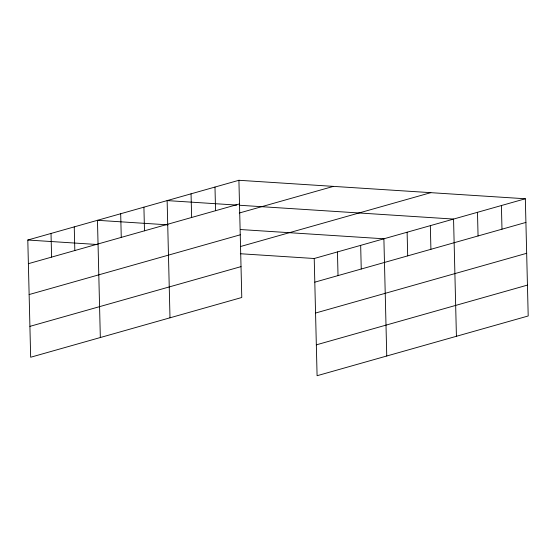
<?xml version="1.0" encoding="UTF-8"?>
<svg xmlns="http://www.w3.org/2000/svg" width="556" height="556" viewBox="0 0 556 556"><rect width="100%" height="100%" fill="white"/><g stroke="black" fill="none" stroke-linecap="round" stroke-linejoin="round"><path stroke-width="0.83" d="M238.913 180.283L241.777 297.495L30.663 357.237L27.8 240.025L238.913 180.283L525.337 198.763L528.2 315.975L317.087 375.717L314.223 258.505L525.337 198.763M28.377 263.683L239.49 203.934M239.261 213.031L333.433 186.378M29.134 294.555L240.241 234.813M240.442 246.537L430.817 192.661M29.913 326.365L241.019 266.623M314.8 282.163L525.913 222.414M315.558 313.035L526.671 253.293M316.336 344.845L527.442 285.103M236.731 205.081L167.134 200.591L169.997 317.81M239.309 205.247L453.557 219.071L456.42 336.29M167.926 224.853L97.467 220.308L100.33 337.527M240.678 229.552L383.89 238.788L386.754 356.007M27.8 240.025L97.404 244.515M240.331 253.738L314.223 258.505M501.408 205.532L501.985 229.183M477.486 212.302L478.063 235.959M430.337 225.646L430.914 249.303M407.117 232.22L407.694 255.871M360.67 245.363L361.247 269.014M337.45 251.931L338.027 275.588M214.984 187.052L215.561 210.703M191.055 193.822L191.639 217.479M143.914 207.166L144.49 230.823M120.687 213.74L121.264 237.391M74.247 226.883L74.824 250.534M51.02 233.45L51.597 257.108"/></g></svg>
